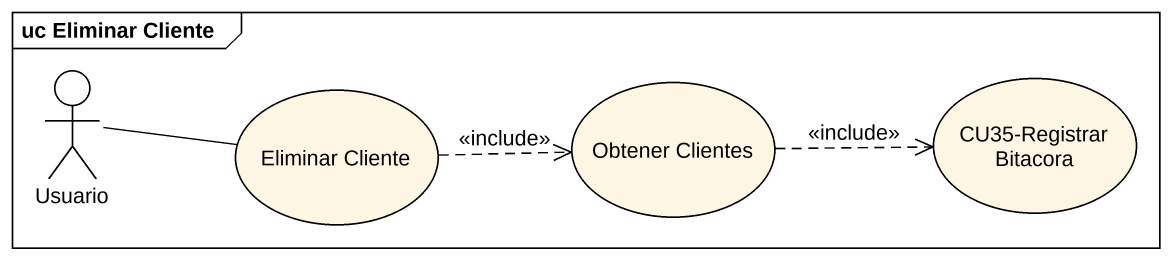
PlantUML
@startuml
mainframe uc Eliminar Cliente
actor Usuario
usecase "Eliminar Cliente" as Eliminar_Cliente
usecase "Obtener Clientes" as Obtener_Clientes
usecase "CU35-Registrar Bitacora" as CU35_Registrar_Bitacora
Usuario -right- Eliminar_Cliente
Eliminar_Cliente .right.> Obtener_Clientes : <<include>>
Obtener_Clientes .right.> CU35_Registrar_Bitacora : <<include>>
@enduml
